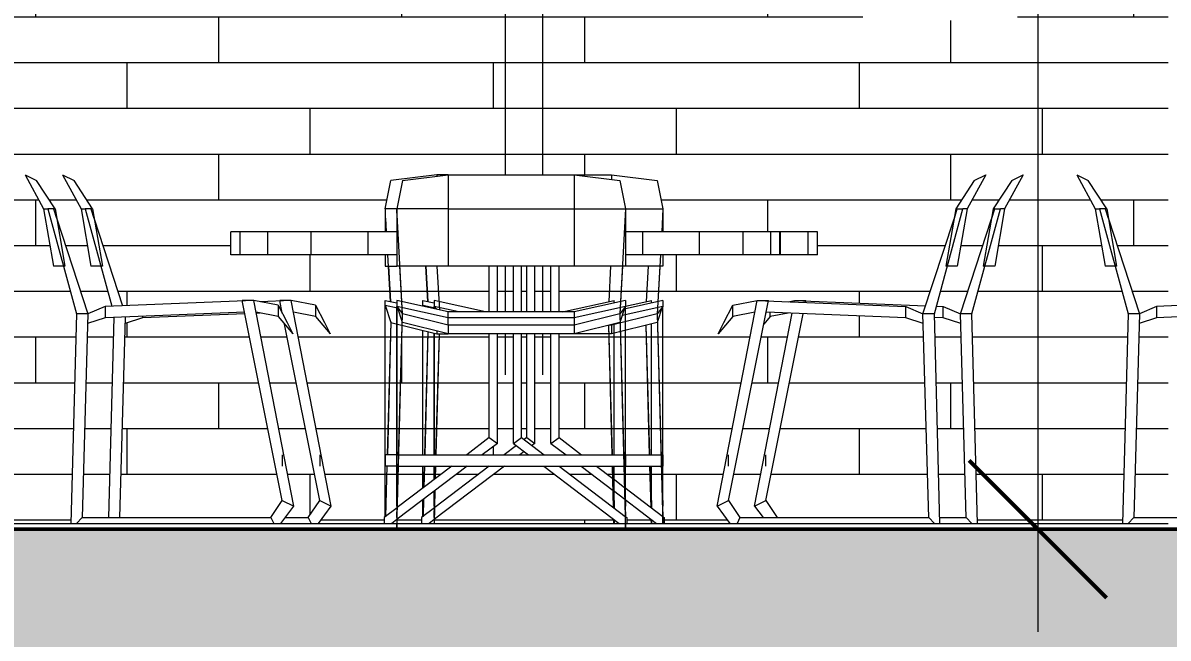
# Model space of a CAD drawing. Header units: inches. Extents: x 9584 to 15274, y -226 to 527.
# Drawn here: x 11064.5 to 11164.6, y -9.5 to 44.3 of the extents above; entities that cross this region are included whole.
import ezdxf

# ---------------------------------------------------------------- set-up
doc = ezdxf.new("R2010")
doc.units = ezdxf.units.IN
doc.header["$MEASUREMENT"] = 0
doc.linetypes.add('Aligning Line 1_8_', pattern=[0.25, 0.125, -0.125])
doc.linetypes.add('Grid Line 1_2_', pattern=[0.875, 0.5, -0.125, 0.125, -0.125])
for name, color, linetype, lineweight in [('0-1', 7, 'Continuous', 5), ('A-ANNO-DIMS', 211, 'Continuous', 9), ('A-ANNO-DIMS-96', 211, 'Continuous', 9), ('A-FLOR', 192, 'Continuous', 13), ('A-FLOR-1', 192, 'Continuous', 50), ('A-FLOR-LEVL-1', 51, 'Grid Line 1_2_', 9), ('A-FLOR-PATT-1', 8, 'Continuous', 9), ('A-WALL-PATT-5', 111, 'Continuous', 9), ('G-ANNO-SYMB', 111, 'Aligning Line 1_8_', 9), ('G-ANNO-SYMB-1', 147, 'Aligning Line 1_8_', 9), ('G-IMPT', 8, 'Continuous', 9), ('L-SITE', 91, 'Continuous', 9)]:
    doc.layers.add(name, color=color, linetype=linetype, lineweight=lineweight)
doc.styles.add('Century Gothic', font='ufonts.com_century-gothic.ttf', dxfattribs={"height": 9})
doc.dimstyles.new('OD__1_8__Tol__', dxfattribs={"dimscale": 12, "dimtxt": 9.397514, "dimasz": 1, "dimexe": 0.75, "dimexo": 0.5, "dimgap": 0.125, "dimtad": 1, "dimdec": 3, "dimrnd": 0.125, "dimzin": 3, "dimdsep": 46, "dimlunit": 4, "dimtxsty": 'Century Gothic', "dimblk1": 'OBLIQUE', "dimblk2": 'OBLIQUE', "dimsah": 1, "dimcen": 0.09, "dimdle": 0.75, "dimazin": 0, "dimtfac": 1, "dimtdec": 4, "dimtix": 1, "dimtmove": 0, "dimatfit": 3, "dimfxl": 1, "dimtvp": 1, "dimtfill": 1, "dimfrac": 2, "dimtolj": 1, "dimtzin": 0, "dimarcsym": 2})

# ---------------------------------------------------------------- blocks, each defined once
blk = doc.blocks.new('CTR - 2nd Phase_rvt-1-BUILDING SECTION - EAST_WEST - LOOKING NORTH')
at = {"layer": 'A-FLOR-LEVL-1'}
blk.add_line((9583.58, 0), (12532.58, 0), dxfattribs=at)
blk = doc.blocks.new('CTR  - Topography_rvt-1-BUILDING SECTION - EAST_WEST - LOOKING NORTH')
at = {"layer": 'A-FLOR-LEVL-1'}
blk.add_line((9583.58, 0), (12532.58, 0), dxfattribs=at)
at = {"layer": 'G-ANNO-SYMB-1'}
blk.add_line((9742.88, 0), (12435.88, 0), dxfattribs=at)
blk = doc.blocks.new('CTR - 1st Phase - Common Walls_rvt-1-BUILDING SECTION - EAST_WEST - LOOKING NORTH')
at = {"layer": 'A-FLOR-LEVL-1'}
blk.add_line((9583.58, 0), (12532.58, 0), dxfattribs=at)
at = {"layer": 'G-ANNO-SYMB-1'}
blk.add_line((9680.25, 0), (12435.88, 0), dxfattribs=at)
blk = doc.blocks.new('Outdoor Table01 - 02ZUTB01_dwg-V39-BUILDING SECTION - EAST_WEST - LOOKING NORTH')
at = {"layer": 'G-IMPT'}
for p, q in [((11106.66, 31), (11106.66, 49.5)), ((11106.66, 31), (11106.66, 49.5)), ((11064.68, 31), (11065.68, 30.5)), ((11064.68, 31), (11066.29, 28)), ((11067.29, 28), (11065.68, 30.5)), ((11096.16, 28), (11096.66, 30.5)), ((11100.66, 31), (11096.66, 30.5)), ((11097.66, 30.5), (11097.16, 28)), ((11097.66, 30.5), (11101.66, 31)), ((11101.66, 31), (11100.66, 31)), ((11100.66, 31), (11100.66, 30.87)), ((11101.66, 31), (11112.66, 31)), ((11101.66, 31), (11101.66, 28)), ((11112.66, 31), (11116.66, 30.5)), ((11112.66, 31), (11112.66, 28)), ((11116.66, 30.5), (11117.16, 28)), ((11147.65, 30.5), (11146.03, 28)), ((11148.65, 31), (11147.03, 28)), ((11147.65, 30.5), (11148.65, 31)), ((11066.29, 28), (11067.16, 23)), ((11066.29, 28), (11066.66, 28)), ((11067.16, 28), (11066.66, 28)), ((11066.66, 28), (11069.16, 18.83)), ((11067.16, 28), (11067.42, 27.21)), ((11067.16, 28), (11067.29, 28)), ((11067.29, 28), (11068.16, 23)), ((11067.44, 27.15), (11070.16, 18.83)), ((11096.16, 28), (11096.16, 26)), ((11097.16, 28), (11096.16, 28)), ((11096.27, 26), (11096.21, 27.21)), ((11097.66, 18.83), (11097.16, 28)), ((11097.21, 27.21), (11097.16, 28)), ((11097.16, 28), (11097.16, 23)), ((11101.66, 28), (11097.16, 28)), ((11101.66, 28), (11112.66, 28)), ((11101.66, 28), (11101.66, 23)), ((11112.66, 28), (11117.16, 28)), ((11112.66, 28), (11112.66, 23)), ((11117.16, 28), (11116.66, 18.83)), ((11117.16, 28), (11117.12, 27.21)), ((11117.16, 28), (11117.16, 23)), ((11143.16, 18.83), (11145.89, 27.15)), ((11144.16, 18.83), (11146.66, 28)), ((11146.03, 28), (11145.16, 23)), ((11145.91, 27.21), (11146.16, 28)), ((11146.16, 28), (11146.03, 28)), ((11146.16, 28), (11146.66, 28)), ((11147.03, 28), (11146.16, 23)), ((11147.03, 28), (11146.66, 28)), ((11083.48, 26), (11082.66, 26)), ((11082.66, 24), (11082.66, 26)), ((11085.88, 26), (11083.48, 26)), ((11083.48, 24), (11083.48, 26)), ((11089.69, 26), (11085.88, 26)), ((11085.88, 24), (11085.88, 26)), ((11094.66, 26), (11089.69, 26)), ((11089.69, 24), (11089.69, 26)), ((11097.16, 26), (11094.66, 26)), ((11094.66, 24), (11094.66, 26)), ((11118.66, 26), (11117.16, 26)), ((11123.64, 26), (11118.66, 26)), ((11118.66, 24), (11118.66, 26)), ((11127.45, 26), (11123.64, 26)), ((11123.64, 24), (11123.64, 26)), ((11129.85, 26), (11127.45, 26)), ((11127.45, 24), (11127.45, 26)), ((11130.66, 26), (11129.85, 26)), ((11129.85, 24), (11129.85, 26)), ((11130.66, 24), (11130.66, 26)), ((11083.48, 24), (11082.66, 24)), ((11085.88, 24), (11083.48, 24)), ((11089.69, 24), (11085.88, 24)), ((11094.66, 24), (11089.69, 24)), ((11097.16, 24), (11094.66, 24)), ((11096.16, 24), (11096.16, 23)), ((11096.61, 19.9), (11096.38, 24)), ((11118.66, 24), (11117.16, 24)), ((11123.64, 24), (11118.66, 24)), ((11127.45, 24), (11123.64, 24)), ((11129.85, 24), (11127.45, 24)), ((11130.66, 24), (11129.85, 24)), ((11068.03, 23), (11067.16, 23)), ((11068.16, 23), (11068.1, 23)), ((11096.16, 23), (11097.16, 23)), ((11096.44, 23), (11096.61, 19.9)), ((11101.66, 23), (11097.16, 23)), ((11097.66, 18.83), (11097.44, 23)), ((11112.66, 23), (11101.66, 23)), ((11105.25, 19), (11105.25, 23)), ((11105.96, 19), (11105.96, 23)), ((11106.66, 19), (11106.66, 23)), ((11106.66, 19), (11106.66, 23)), ((11107.37, 19), (11107.37, 23)), ((11108.08, 19), (11108.08, 23)), ((11117.16, 23), (11112.66, 23)), ((11115.72, 19.9), (11115.89, 23)), ((11115.72, 19.9), (11115.89, 23)), ((11116.89, 23), (11116.66, 18.83)), ((11145.23, 23), (11145.16, 23)), ((11146.16, 23), (11145.3, 23)), ((11071.66, 19.48), (11070.16, 18.83)), ((11084.66, 20), (11071.66, 19.48)), ((11071.66, 19.48), (11071.66, 18.48)), ((11087.16, 2.5), (11083.66, 20)), ((11084.66, 20), (11083.66, 20)), ((11088.16, 2), (11084.66, 20)), ((11086.79, 19.59), (11084.66, 20)), ((11086.79, 19.59), (11087.58, 18.07)), ((11086.79, 19.59), (11086.79, 18.59)), ((11096.16, 19.59), (11096.16, 20)), ((11096.16, 20), (11097.16, 19.78)), ((11096.16, 6.5), (11096.16, 19.59)), ((11096.16, 2), (11096.16, 19.59)), ((11096.16, 19.59), (11096.66, 18.07)), ((11096.16, 19.59), (11096.16, 19.48)), ((11096.16, 19.59), (11097.24, 19.35)), ((11096.16, 19.48), (11096.23, 19.4)), ((11097.16, 20), (11097.16, 19.48)), ((11101.66, 19), (11097.16, 20)), ((11097.16, 19.48), (11097.16, 6.5)), ((11097.16, 2.5), (11097.16, 19.48)), ((11097.16, 19.48), (11097.66, 18.83)), ((11101.66, 18.48), (11097.16, 19.48)), ((11097.66, 18.07), (11097.23, 19.4)), ((11111.66, 19), (11116.16, 20)), ((11117.16, 20), (11112.66, 19)), ((11117.16, 19.48), (11112.66, 18.48)), ((11116.16, 19.78), (11116.16, 20)), ((11117.16, 19.48), (11116.66, 18.83)), ((11117.1, 19.4), (11116.66, 18.07)), ((11117.16, 20), (11117.16, 19.48)), ((11117.16, 2.5), (11117.16, 19.48)), ((11117.16, 6.5), (11117.16, 19.48)), ((11125.16, 2), (11128.66, 20)), ((11125.75, 18.07), (11126.53, 19.59)), ((11126.16, 2.5), (11129.66, 20)), ((11126.53, 19.59), (11128.66, 20)), ((11126.53, 18.59), (11126.53, 19.59)), ((11128.66, 20), (11129.66, 20)), ((11128.66, 20), (11141.66, 19.48)), ((11141.66, 19.48), (11143.16, 18.83)), ((11141.66, 18.48), (11141.66, 19.48)), ((11069.16, 18.83), (11068.68, 0.5)), ((11070.16, 18.83), (11069.16, 18.83)), ((11070.16, 18.83), (11069.66, 1)), ((11071.66, 18.48), (11070.14, 17.98)), ((11083.87, 18.97), (11071.66, 18.48)), ((11086.79, 18.59), (11084.87, 18.96)), ((11086.79, 18.59), (11088.08, 17.07)), ((11087.58, 18.07), (11088.08, 17.07)), ((11096.65, 18.13), (11096.32, 6.49)), ((11096.65, 18.13), (11096.32, 6.49)), ((11096.65, 18.12), (11096.34, 6.49)), ((11096.66, 18.07), (11100.66, 17.07)), ((11097.16, 0), (11097.66, 18.83)), ((11097.16, 1), (11097.66, 18.83)), ((11101.66, 17.83), (11097.66, 18.83)), ((11101.66, 17.07), (11097.66, 18.07)), ((11112.66, 19), (11101.66, 19)), ((11101.66, 18.48), (11101.66, 19)), ((11112.66, 18.48), (11101.66, 18.48)), ((11101.66, 17.83), (11101.66, 18.48)), ((11112.66, 19), (11112.66, 18.48)), ((11116.66, 18.83), (11112.66, 17.83)), ((11112.66, 18.48), (11112.66, 17.83)), ((11116.66, 18.07), (11112.66, 17.07)), ((11116.66, 18.83), (11117.16, 0)), ((11116.66, 18.83), (11117.16, 1)), ((11126.53, 18.59), (11125.25, 17.07)), ((11125.25, 17.07), (11125.75, 18.07)), ((11128.46, 18.96), (11126.53, 18.59)), ((11141.66, 18.48), (11129.46, 18.97)), ((11143.19, 17.98), (11141.66, 18.48)), ((11143.66, 1), (11143.16, 18.83)), ((11144.16, 18.83), (11143.16, 18.83)), ((11144.65, 0.5), (11144.16, 18.83)), ((11100.66, 17.32), (11100.66, 17.07)), ((11100.66, 17.07), (11101.66, 17.07)), ((11112.66, 17.83), (11101.66, 17.83)), ((11101.66, 17.83), (11101.66, 17.07)), ((11112.66, 17.07), (11101.66, 17.07)), ((11105.25, 8), (11105.25, 17.07)), ((11105.96, 7.5), (11105.96, 17.07)), ((11106.66, 13.5), (11106.66, 17.07)), ((11106.66, 13.5), (11106.66, 17.07)), ((11107.37, 7.5), (11107.37, 17.07)), ((11108.08, 8), (11108.08, 17.07)), ((11112.66, 17.83), (11112.66, 17.07)), ((11116.01, 6.5), (11115.69, 17.82)), ((11115.99, 6.5), (11115.69, 17.82)), ((11116.01, 6.5), (11115.69, 17.82)), ((11116.16, 6.5), (11116.16, 17.94)), ((11116.16, 6.5), (11116.16, 17.94)), ((11105.25, 8), (11103.28, 6.5)), ((11105.96, 7.5), (11104.64, 6.5)), ((11105.25, 8), (11105.96, 7.5)), ((11107.37, 7.5), (11108.08, 8)), ((11107.37, 7.5), (11108.69, 6.5)), ((11108.08, 8), (11110.05, 6.5)), ((11087.16, 6.5), (11087.16, 5.5)), ((11097.16, 6.5), (11096.16, 6.5)), ((11096.16, 6.5), (11096.16, 5.5)), ((11097.16, 5.5), (11097.16, 6.5)), ((11097.16, 6.5), (11097.32, 6.5)), ((11097.34, 6.5), (11116.99, 6.5)), ((11117.01, 6.5), (11117.16, 6.5)), ((11117.16, 6.5), (11117.16, 5.5)), ((11126.16, 5.5), (11126.16, 6.5)), ((11097.16, 5.5), (11096.16, 5.5)), ((11096.16, 2.5), (11096.16, 5.5)), ((11096.29, 5.5), (11096.17, 1.08)), ((11096.29, 5.5), (11096.17, 1.08)), ((11096.31, 5.5), (11096.19, 1.1)), ((11097.16, 5.5), (11097.29, 5.5)), ((11097.16, 5.5), (11097.16, 2)), ((11103.32, 5.5), (11097.19, 0.86)), ((11101.97, 5.5), (11097.21, 1.88)), ((11097.31, 5.5), (11117.02, 5.5)), ((11110.01, 5.5), (11116.61, 0.5)), ((11111.36, 5.5), (11117.14, 1.1)), ((11116.11, 1.88), (11116.02, 5.5)), ((11116.14, 1.86), (11116.04, 5.5)), ((11116.14, 1.86), (11116.04, 5.5)), ((11116.16, 2), (11116.16, 5.5)), ((11116.16, 2.5), (11116.16, 5.5)), ((11117.04, 5.5), (11117.16, 5.5)), ((11117.16, 2), (11117.16, 5.5)), ((11086.16, 1), (11087.16, 2.5)), ((11087.16, 2.5), (11088.16, 2)), ((11096.16, 1.08), (11096.16, 2.5)), ((11096.16, 2.5), (11096.16, 2)), ((11097.16, 2.5), (11097.16, 1)), ((11097.16, 2), (11097.16, 2.5)), ((11116.16, 2.5), (11116.16, 1.84)), ((11116.16, 2), (11116.16, 2.5)), ((11117.16, 1), (11117.16, 2.5)), ((11117.16, 2.5), (11117.16, 2)), ((11125.16, 2), (11126.16, 2.5)), ((11126.16, 2.5), (11127.16, 1)), ((11087.04, 0.5), (11088.16, 2)), ((11097.19, 1.86), (11096.06, 1)), ((11096.16, 1.08), (11096.16, 2)), ((11097.16, 2), (11097.16, 1)), ((11116.16, 2), (11116.16, 1.84)), ((11117.16, 1), (11117.16, 2)), ((11117.16, 1.08), (11117.27, 1)), ((11125.16, 2), (11126.29, 0.5)), ((11069.16, 0.5), (11069.66, 1)), ((11069.66, 1), (11086.16, 1)), ((11086.16, 1), (11086.41, 0.5)), ((11096.06, 1), (11096.06, 0.5)), ((11097.16, 0.84), (11096.72, 0.5)), ((11097.16, 1), (11097.16, 0)), ((11116.15, 0.5), (11116.14, 0.86)), ((11116.16, 0.84), (11116.16, 0.5)), ((11116.16, 0.84), (11116.16, 0.5)), ((11116.16, 0.84), (11116.16, 0.5)), ((11117.16, 0), (11117.16, 1)), ((11117.27, 1), (11117.27, 0.5)), ((11127.16, 1), (11126.91, 0.5)), ((11127.16, 1), (11143.66, 1)), ((11143.66, 1), (11144.16, 0.5))]:
    blk.add_line(p, q, dxfattribs=at)
blk = doc.blocks.new('Outdoor Table01 - Outdoor Table01-1899970-BUILDING SECTION - EAST_WEST - LOOKING NORTH')
blk.add_blockref('Outdoor Table01 - 02ZUTB01_dwg-V39-BUILDING SECTION - EAST_WEST - LOOKING NORTH', (0, 0))
blk = doc.blocks.new('Outdoor Table01 - 02ZUTB01_dwg-V40-BUILDING SECTION - EAST_WEST - LOOKING NORTH')
at = {"layer": 'G-IMPT'}
for p, q in [((11156.6, 31), (11157.6, 30.5)), ((11156.6, 31), (11158.22, 28)), ((11159.22, 28), (11157.6, 30.5)), ((11158.22, 28), (11159.09, 23)), ((11158.22, 28), (11158.59, 28)), ((11159.09, 28), (11158.59, 28)), ((11158.59, 28), (11161.09, 18.83)), ((11159.09, 28), (11159.35, 27.21)), ((11159.09, 28), (11159.22, 28)), ((11159.22, 28), (11160.09, 23)), ((11159.37, 27.15), (11162.09, 18.83)), ((11159.95, 23), (11159.09, 23)), ((11160.09, 23), (11160.03, 23)), ((11163.59, 19.48), (11162.09, 18.83)), ((11176.59, 20), (11163.59, 19.48)), ((11163.59, 19.48), (11163.59, 18.48)), ((11161.09, 18.83), (11160.6, 0.5)), ((11162.09, 18.83), (11161.09, 18.83)), ((11162.09, 18.83), (11161.59, 1)), ((11163.59, 18.48), (11162.07, 17.98)), ((11175.8, 18.97), (11163.59, 18.48)), ((11161.09, 0.5), (11161.59, 1)), ((11161.59, 1), (11178.09, 1))]:
    blk.add_line(p, q, dxfattribs=at)
blk = doc.blocks.new('Outdoor Table01 - Outdoor Table01-V41-BUILDING SECTION - EAST_WEST - LOOKING NORTH')
blk.add_blockref('Outdoor Table01 - 02ZUTB01_dwg-V40-BUILDING SECTION - EAST_WEST - LOOKING NORTH', (0, 0))
blk = doc.blocks.new('Outdoor Table01 - 02ZUTB01_dwg-V42-BUILDING SECTION - EAST_WEST - LOOKING NORTH')
at = {"layer": 'G-IMPT'}
for p, q in [((11109.93, 31), (11109.93, 49.5)), ((11109.93, 31), (11109.93, 49.5)), ((11067.95, 31), (11068.95, 30.5)), ((11067.95, 31), (11069.57, 28)), ((11070.57, 28), (11068.95, 30.5)), ((11112.66, 31), (11115.93, 31)), ((11115.93, 31), (11119.93, 30.5)), ((11115.93, 31), (11115.93, 30.59)), ((11119.93, 30.5), (11120.43, 28)), ((11150.92, 30.5), (11149.3, 28)), ((11151.92, 31), (11150.3, 28)), ((11150.92, 30.5), (11151.92, 31)), ((11069.57, 28), (11070.43, 23)), ((11069.57, 28), (11069.93, 28)), ((11070.43, 28), (11069.93, 28)), ((11069.93, 28), (11072.25, 19.5)), ((11070.43, 28), (11070.69, 27.21)), ((11070.43, 28), (11070.57, 28)), ((11070.57, 28), (11071.43, 23)), ((11070.71, 27.15), (11073.2, 19.54)), ((11117.16, 28), (11120.43, 28)), ((11120.43, 28), (11120.33, 26)), ((11120.43, 28), (11120.39, 27.21)), ((11120.43, 28), (11120.43, 26)), ((11146.43, 18.83), (11149.16, 27.15)), ((11147.43, 18.83), (11149.93, 28)), ((11149.3, 28), (11148.43, 23)), ((11149.18, 27.21), (11149.43, 28)), ((11149.43, 28), (11149.3, 28)), ((11149.43, 28), (11149.93, 28)), ((11150.3, 28), (11149.43, 23)), ((11150.3, 28), (11149.93, 28)), ((11130.72, 26), (11130.66, 26)), ((11133.12, 26), (11130.72, 26)), ((11130.72, 24), (11130.72, 26)), ((11133.93, 26), (11133.12, 26)), ((11133.12, 24), (11133.12, 26)), ((11133.93, 24), (11133.93, 26)), ((11120.22, 24), (11119.93, 18.83)), ((11120.43, 24), (11120.43, 23)), ((11130.72, 24), (11130.66, 24)), ((11133.12, 24), (11130.72, 24)), ((11133.93, 24), (11133.12, 24)), ((11071.3, 23), (11070.43, 23)), ((11071.43, 23), (11071.37, 23)), ((11099.88, 19.9), (11099.71, 23)), ((11099.71, 23), (11099.88, 19.9)), ((11100.92, 19.17), (11100.71, 23)), ((11100.92, 19.17), (11100.71, 23)), ((11108.52, 19), (11108.52, 23)), ((11109.23, 19), (11109.23, 23)), ((11109.93, 19), (11109.93, 23)), ((11109.93, 19), (11109.93, 23)), ((11110.64, 19), (11110.64, 23)), ((11111.35, 19), (11111.35, 23)), ((11120.43, 23), (11117.16, 23)), ((11118.99, 19.9), (11119.16, 23)), ((11118.99, 19.9), (11119.16, 23)), ((11120.16, 23), (11119.93, 18.83)), ((11148.5, 23), (11148.43, 23)), ((11149.43, 23), (11148.57, 23)), ((11087.93, 20), (11085.22, 19.89)), ((11087.16, 18.88), (11086.93, 20)), ((11087.93, 20), (11086.93, 20)), ((11091.43, 2), (11087.93, 20)), ((11090.07, 19.59), (11087.93, 20)), ((11090.07, 19.59), (11090.85, 18.07)), ((11090.07, 19.59), (11090.07, 18.59)), ((11099.43, 19.59), (11099.43, 20)), ((11099.43, 20), (11100.43, 19.78)), ((11099.43, 19.5), (11099.43, 19.59)), ((11099.43, 19.5), (11099.43, 19.59)), ((11099.43, 19.59), (11099.47, 19.49)), ((11099.43, 19.59), (11099.43, 19.5)), ((11099.43, 19.59), (11100.51, 19.35)), ((11100.43, 20), (11100.43, 19.48)), ((11104.93, 19), (11100.43, 20)), ((11100.43, 19.48), (11100.43, 19.27)), ((11100.43, 19.27), (11100.43, 19.48)), ((11100.43, 19.48), (11100.63, 19.23)), ((11102.59, 19), (11100.43, 19.48)), ((11100.55, 19.25), (11100.5, 19.4)), ((11120.43, 19.48), (11116.87, 18.69)), ((11120.43, 20), (11117.05, 19.25)), ((11117.16, 19.5), (11119.43, 20)), ((11119.43, 19.78), (11119.43, 20)), ((11120.43, 19.48), (11119.93, 18.83)), ((11120.37, 19.4), (11119.93, 18.07)), ((11120.43, 20), (11120.43, 19.48)), ((11120.43, 2.5), (11120.43, 19.48)), ((11120.43, 6.5), (11120.43, 19.48)), ((11131.38, 19.89), (11131.93, 20)), ((11131.91, 19.87), (11131.93, 20)), ((11131.93, 20), (11132.93, 20)), ((11131.93, 20), (11143.4, 19.54)), ((11132.9, 19.83), (11132.93, 20)), ((11144.35, 19.5), (11144.93, 19.48)), ((11144.93, 19.48), (11146.43, 18.83)), ((11144.93, 18.48), (11144.93, 19.48)), ((11072.43, 18.51), (11071.96, 1)), ((11073.43, 18.55), (11072.93, 1)), ((11074.93, 18.48), (11073.41, 17.98)), ((11083.9, 18.84), (11074.93, 18.48)), ((11074.93, 18.61), (11074.93, 18.48)), ((11085.22, 18.89), (11084.88, 18.88)), ((11090.07, 18.59), (11088.14, 18.96)), ((11090.07, 18.59), (11091.35, 17.07)), ((11090.85, 18.07), (11091.35, 17.07)), ((11119.93, 18.83), (11115.93, 17.83)), ((11119.93, 18.07), (11115.93, 17.07)), ((11119.93, 18.83), (11120.42, 0.5)), ((11119.93, 18.83), (11120.43, 1)), ((11128.43, 2), (11131.72, 18.88)), ((11129.8, 18.59), (11129.25, 17.93)), ((11129.43, 2.5), (11132.7, 18.84)), ((11129.44, 18.88), (11129.49, 18.97)), ((11129.8, 18.59), (11129.8, 18.95)), ((11131.38, 18.89), (11129.8, 18.59)), ((11144.93, 18.48), (11144.18, 18.51)), ((11146.46, 17.98), (11144.93, 18.48)), ((11146.93, 1), (11146.43, 18.83)), ((11147.43, 18.83), (11146.43, 18.83)), ((11147.92, 0.5), (11147.43, 18.83)), ((11090.43, 2.5), (11087.35, 17.93)), ((11099.43, 6.5), (11099.43, 17.37)), ((11099.43, 6.5), (11099.43, 17.37)), ((11099.89, 17.26), (11099.59, 6.5)), ((11099.89, 17.26), (11099.59, 6.5)), ((11099.89, 17.26), (11099.61, 6.5)), ((11100.43, 17.12), (11100.43, 6.5)), ((11100.43, 6.5), (11100.43, 17.12)), ((11100.59, 6.5), (11100.89, 17.07)), ((11100.61, 6.5), (11100.89, 17.07)), ((11108.52, 8), (11108.52, 17.07)), ((11109.23, 7.5), (11109.23, 17.07)), ((11109.93, 13.5), (11109.93, 17.07)), ((11109.93, 13.5), (11109.93, 17.07)), ((11110.64, 7.5), (11110.64, 17.07)), ((11111.35, 8), (11111.35, 17.07)), ((11115.93, 17.07), (11112.66, 17.07)), ((11115.93, 17.83), (11115.72, 17.83)), ((11115.93, 17.88), (11115.93, 17.83)), ((11115.93, 17.83), (11115.93, 17.07)), ((11119.28, 6.5), (11118.96, 17.82)), ((11119.26, 6.5), (11118.96, 17.82)), ((11119.28, 6.5), (11118.96, 17.82)), ((11119.43, 6.5), (11119.43, 17.94)), ((11119.43, 6.5), (11119.43, 17.94)), ((11107.62, 7.31), (11106.55, 6.5)), ((11108.52, 8), (11108.3, 7.83)), ((11108.52, 8), (11109.23, 7.5)), ((11109.23, 7.5), (11108.98, 7.31)), ((11110.64, 7.5), (11111.35, 8)), ((11110.64, 7.5), (11111.96, 6.5)), ((11111.35, 8), (11113.32, 6.5)), ((11090.43, 6.5), (11090.43, 5.5)), ((11108.3, 6.8), (11107.91, 6.5)), ((11117.16, 6.5), (11120.26, 6.5)), ((11120.28, 6.5), (11120.43, 6.5)), ((11120.43, 6.5), (11120.43, 5.5)), ((11129.43, 5.5), (11129.43, 6.5)), ((11099.43, 3.57), (11099.43, 5.5)), ((11099.43, 3.57), (11099.43, 5.5)), ((11099.56, 5.5), (11099.51, 3.63)), ((11099.56, 5.5), (11099.51, 3.63)), ((11099.58, 5.5), (11099.53, 3.65)), ((11100.43, 5.5), (11100.43, 4.33)), ((11100.43, 4.33), (11100.43, 5.5)), ((11106.59, 5.5), (11100.46, 0.86)), ((11105.24, 5.5), (11100.48, 1.88)), ((11100.53, 4.41), (11100.56, 5.5)), ((11100.55, 4.42), (11100.58, 5.5)), ((11113.28, 5.5), (11116.08, 3.38)), ((11114.63, 5.5), (11116.05, 4.42)), ((11117.16, 5.5), (11120.29, 5.5)), ((11119.39, 1.88), (11119.29, 5.5)), ((11119.41, 1.86), (11119.31, 5.5)), ((11119.41, 1.86), (11119.31, 5.5)), ((11119.43, 2), (11119.43, 5.5)), ((11119.43, 2.5), (11119.43, 5.5)), ((11120.31, 5.5), (11120.43, 5.5)), ((11120.43, 2), (11120.43, 5.5)), ((11116.07, 4.41), (11117.07, 3.65)), ((11100.43, 1), (11100.5, 3.37)), ((11100.43, 3.32), (11100.43, 2)), ((11100.43, 2.5), (11100.43, 3.32)), ((11100.45, 0.5), (11100.52, 3.38)), ((11116.1, 3.37), (11117.1, 2.61)), ((11117.09, 3.63), (11120.41, 1.1)), ((11089.43, 1), (11090.43, 2.5)), ((11090.43, 2.5), (11091.43, 2)), ((11099.43, 2.5), (11099.43, 2.56)), ((11099.43, 2), (11099.43, 2.56)), ((11099.43, 1.08), (11099.43, 2.5)), ((11099.43, 2.5), (11099.43, 2)), ((11099.48, 2.59), (11099.44, 1.08)), ((11099.48, 2.59), (11099.44, 1.08)), ((11099.5, 2.61), (11099.46, 1.1)), ((11100.43, 2.5), (11100.43, 1)), ((11100.43, 2), (11100.43, 2.5)), ((11117.12, 2.59), (11119.88, 0.5)), ((11119.43, 2.5), (11119.43, 1.84)), ((11119.43, 2), (11119.43, 2.5)), ((11120.43, 1), (11120.43, 2.5)), ((11120.43, 2.5), (11120.43, 2)), ((11128.43, 2), (11129.43, 2.5)), ((11129.43, 2.5), (11130.43, 1)), ((11090.31, 0.5), (11091.43, 2)), ((11100.46, 1.86), (11099.33, 1)), ((11099.43, 1.08), (11099.43, 2)), ((11100.43, 2), (11100.43, 1)), ((11119.43, 2), (11119.43, 1.84)), ((11120.43, 1), (11120.43, 2)), ((11120.43, 1.08), (11120.54, 1)), ((11128.43, 2), (11129.18, 1)), ((11087.41, 1), (11089.43, 1)), ((11089.43, 1), (11089.68, 0.5)), ((11099.33, 1), (11099.33, 0.5)), ((11100.43, 0.84), (11099.99, 0.5)), ((11100.43, 1), (11100.43, 0.5)), ((11119.42, 0.5), (11119.41, 0.86)), ((11119.43, 0.84), (11119.43, 0.5)), ((11119.43, 0.84), (11119.43, 0.5)), ((11119.43, 0.84), (11119.43, 0.5)), ((11120.43, 0.5), (11120.43, 1)), ((11120.54, 1), (11120.54, 0.5)), ((11144.64, 1), (11146.93, 1)), ((11146.93, 1), (11147.43, 0.5))]:
    blk.add_line(p, q, dxfattribs=at)
blk = doc.blocks.new('Outdoor Table01 - Outdoor Table01-V43-BUILDING SECTION - EAST_WEST - LOOKING NORTH')
blk.add_blockref('Outdoor Table01 - 02ZUTB01_dwg-V42-BUILDING SECTION - EAST_WEST - LOOKING NORTH', (0, 0))
blk = doc.blocks.new('DIMBLOCK5-BUILDING SECTION - EAST_WEST - LOOKING NORTH')
at = {"layer": 'A-ANNO-DIMS-96', "lineweight": 50}
for p, q in [((11153.2, 132), (11147.2, 138)), ((11153.2, 132), (11159.2, 126)), ((11153.2, 0), (11147.2, 6)), ((11153.2, 0), (11159.2, -6))]:
    blk.add_line(p, q, dxfattribs=at)
at = {"layer": 'A-ANNO-DIMS-96'}
for p, q in [((11155.69, 132), (11144.2, 132)), ((11153.2, 132), (11153.2, -9)), ((11153.2, 132), (11155.69, 132)), ((11155.69, 0), (11144.2, 0)), ((11153.2, 0), (11155.69, 0))]:
    blk.add_line(p, q, dxfattribs=at)
at = {"layer": 'A-ANNO-DIMS-96', "color": 0, "insert": (11140.17, 46.76), "char_height": 9, "width": 46.1821, "attachment_point": 1, "rotation": 90, "line_spacing_factor": 0.984502, "style": 'Century Gothic', "bg_fill": 3, "box_fill_scale": 1.25, "bg_fill_color": 256, "bg_fill_true_color": 13158600, "bg_fill_transparency": 0}
blk.add_mtext('11\' - 0"', dxfattribs=at)
blk = doc.blocks.new('_Oblique')
at = {"color": 0, "linetype": 'ByBlock', "lineweight": -2}
blk.add_line((-0.5, -0.5), (0.5, 0.5), dxfattribs=at)

msp = doc.modelspace()

# ---------------------------------------------------------------- hatches: boundary and pattern name
at = {"layer": 'A-FLOR-PATT-1'}
h = msp.add_hatch(dxfattribs=at)
h.set_pattern_fill('FP_2', color=256, style=0, pattern_type=2)
h.set_pattern_definition([(50, (10995.947, 72), (27.5427, -2.4099), [2.88, -31.68]), (355, (10995.947, 72), (-5.32784, 28.8843), [2.304, -25.344]), (100.451, (10998.243, 71.8), (22.2153, 26.4739), [2.448, -26.924]), (46.184, (10995.947, 79.68), (40.9819, -6.3564), [4.32, -47.52]), (96.636, (10999.363, 79.15), (35.8907, 37.4062), [3.671, -40.386]), (351.184, (10995.947, 79.68), (35.891, 37.4062), [3.456, -38.016]), (21, (10999.787, 77.76), (22.92104, -15.46073), [2.88, -31.68]), (326, (10999.787, 77.76), (9.3435, 27.84574), [2.304, -25.344]), (71.451, (11001.697, 76.472), (32.2648, 12.3844), [2.448, -26.924]), (37.5, (10995.947, 72), (0.466855, 12.78271), [1.267, -23.77, 1.267, -24.461, -25.44]), (37.5, (10995.947, 72), (0.466855, 12.78271), [-50.765, 1.267, -24.173]), (7.5, (10995.947, 72), (10.10159, 15.14509), [1.267, -13.402, 1.267, -23.194, -9.696]), (7.5, (10995.947, 72), (10.10159, 15.14509), [-39.13, 1.267, -8.429]), (327.5, (10987.384, 72), (20.49916, -0.86578), [1.267, -8.333, 1.267, -28.685, -39.744]), (327.5, (10987.384, 72), (20.49916, -0.86578), [-39.552, 1.267, -38.477]), (317.5, (10983.544, 72), (22.39478, 3.8443), [1.267, -11.213, 1.267, -18.624, -28.224]), (317.5, (10983.544, 72), (22.39478, 3.8443), [-32.371, 1.267, -26.957])])
h.paths.add_polyline_path([(11563.9847, -12), (11856.7894, -12), (11856.7894, 0), (10108.5894, 0), (10108.5894, -12), (11553.2205, -12)], flags=0)
h.paths.add_polyline_path([(9907.3894, -12), (10012.5894, -12), (10012.5894, 0), (9891.1894, 0), (9891.1894, -12), (9901.1894, -12)], flags=0)
h.paths.add_polyline_path([(10018.7144, -12), (10018.7144, 0), (10018.0894, 0), (10018.0894, -12)], flags=0)
at = {"layer": 'A-WALL-PATT-5'}
h = msp.add_hatch(dxfattribs=at)
h.set_pattern_fill('FP_34', color=256, style=0, pattern_type=2)
h.set_pattern_definition([(0, (11281.602, 0.8), (0, 4), []), (90, (11281.602, 0.8), (-8, 8), [4, -28]), (90, (11297.602, 4.8), (-8, 8), [4, -28])])
h.paths.add_polyline_path([(11015.0111, 0), (11049.2894, 0), (11049.2894, 0.5), (11068.6782, 0.5), (11069.1649, 18.8295), (11068.028, 23), (11067.1649, 23), (11066.2949, 28), (11064.6793, 31), (11065.6793, 30.5), (11067.2949, 28), (11067.4427, 27.1508), (11070.1649, 18.8295), (11071.6649, 19.4798), (11072.2513, 19.5033), (11071.298, 23), (11070.435, 23), (11069.565, 28), (11067.9494, 31), (11068.9494, 30.5), (11070.565, 28), (11070.7128, 27.1508), (11073.2021, 19.5413), (11084.6649, 20), (11085.2223, 19.8914), (11087.935, 20), (11090.0651, 19.5852), (11091.3495, 17.065), (11090.0651, 18.5852), (11088.1371, 18.9606), (11091.435, 2), (11090.3604, 0.5), (11096.0583, 0.5), (11096.0583, 1), (11096.1672, 1.0829), (11096.2911, 5.5), (11096.1649, 5.5), (11096.1649, 6.5), (11096.3191, 6.5), (11096.6451, 18.1251), (11096.1649, 19.5852), (11096.1649, 20), (11097.1649, 19.7778), (11097.1649, 20), (11099.435, 19.4955), (11099.435, 20), (11100.435, 19.7778), (11100.435, 20), (11104.935, 19), (11105.2507, 19), (11105.2507, 23), (11096.1649, 23), (11096.1649, 24), (11082.6649, 24), (11082.6649, 26), (11096.1649, 26), (11096.1649, 28), (11096.6649, 30.5), (11100.935, 31), (11116.1649, 30.9713), (11119.935, 30.5), (11120.435, 28), (11120.435, 26), (11133.935, 26), (11133.935, 24), (11120.435, 24), (11120.435, 23), (11111.3492, 23), (11111.3492, 19), (11111.6649, 19), (11116.1649, 20), (11116.1649, 19.7778), (11117.1649, 20), (11117.1649, 19.4955), (11119.435, 20), (11119.435, 19.7778), (11120.435, 20), (11120.435, 19.4798), (11120.3744, 19.401), (11119.9564, 18.065), (11120.2807, 6.5), (11120.435, 6.5), (11120.435, 5.5), (11120.31, 5.4562), (11120.435, 1.0812), (11120.5416, 1), (11120.5416, 0.5), (11126.2899, 0.5), (11125.1649, 2), (11128.435, 18.9552), (11126.5348, 18.5852), (11125.2503, 17.065), (11126.5348, 19.5852), (11128.6649, 20), (11129.6649, 19.96), (11131.3775, 19.8915), (11131.935, 20), (11132.935, 19.96), (11143.3977, 19.5413), (11145.8871, 27.1508), (11146.0348, 28), (11147.6505, 30.5), (11148.6505, 31), (11147.0348, 28), (11146.1649, 23), (11145.3018, 23), (11144.3485, 19.5033), (11144.935, 19.4798), (11146.435, 18.8295), (11149.1572, 27.1508), (11149.3049, 28), (11150.9205, 30.5), (11151.9205, 31), (11150.3049, 28), (11149.435, 23), (11148.5719, 23), (11147.435, 18.8295), (11147.935, 0.5), (11160.6035, 0.5), (11161.0902, 18.8295), (11159.9533, 23), (11159.0902, 23), (11158.2203, 28), (11156.6046, 31), (11157.6046, 30.5), (11159.2203, 28), (11159.368, 27.1508), (11162.0902, 18.8295), (11163.5902, 19.4798), (11164.5894, 19.5198), (11164.5894, 55.4627), (11159.6993, 56.7493), (11164.5894, 59.107), (11164.5894, 59.2133), (11159.5902, 56.8187), (11159.5902, 65.2384), (11164.5894, 66.5944), (11164.5894, 97.375), (11277.2894, 97.375), (11277.2894, 105.625), (11247.6394, 105.625), (11247.6394, 105.75), (11247.3894, 105.75), (11247.3894, 108), (11247.2019, 108), (11247.2019, 105.75), (11181.3894, 105.75), (11181.3894, 108), (10917.3894, 108), (10917.3894, 105.75), (10851.5769, 105.7839), (10851.5769, 108), (10851.3894, 108), (10851.3894, 105.75), (10851.1394, 105.75), (10851.1394, 105.625), (10821.4894, 105.625), (10821.4894, 0.5), (10849.8027, 0.5), (10850.2894, 18.8295), (10849.1525, 23), (10848.2894, 23), (10847.4194, 28), (10845.8038, 31), (10846.8038, 30.5), (10848.4194, 28), (10848.5672, 27.1508), (10851.2894, 18.8295), (10852.7894, 19.4798), (10865.7894, 20), (10867.9195, 19.5852), (10869.204, 17.065), (10867.9195, 18.5852), (10865.9915, 18.9606), (10869.2894, 2), (10868.1644, 0.5), (10877.1828, 0.5), (10877.1828, 1), (10877.2917, 1.0829), (10877.4156, 5.5), (10877.2894, 5.5), (10877.2894, 6.5), (10877.4436, 6.5), (10877.7696, 18.1251), (10877.2894, 19.5852), (10877.2894, 20), (10881.7894, 19), (10886.3752, 19), (10886.3752, 23), (10877.2894, 23), (10877.2894, 24), (10863.7894, 24), (10863.7894, 26), (10877.2894, 26), (10877.2894, 28), (10877.7894, 30.5), (10881.7894, 31), (10892.7894, 31), (10896.7894, 30.5), (10897.2894, 28), (10897.2894, 26), (10911.7894, 26), (10911.7894, 24), (10897.2894, 24), (10897.2894, 23), (10889.2036, 23), (10889.2036, 19), (10892.7894, 19), (10897.2894, 20), (10897.2894, 19.4798), (10897.2288, 19.401), (10896.8489, 18.246), (10897.9258, 18.4798), (10897.7894, 18.065), (10896.8176, 17.8221), (10897.1352, 6.5), (10897.2894, 6.5), (10897.2894, 5.5), (10897.1632, 5.5), (10897.2894, 1.8427), (10898.396, 1), (10898.396, 0.5), (10907.4144, 0.5), (10906.2894, 2), (10909.5873, 18.9607), (10907.6593, 18.5852), (10906.3748, 17.065), (10907.6593, 19.5852), (10909.7894, 20), (10910.7894, 19.96), (10922.7894, 19.4798), (10924.2894, 18.8295), (10927.0116, 27.1508), (10927.1593, 28), (10928.775, 30.5), (10929.775, 31), (10928.1593, 28), (10927.2894, 23), (10926.4263, 23), (10925.2894, 18.8295), (10925.7894, 0.5), (10934.1894, 0.4983), (10934.1894, 0), (11010.9894, 0)], flags=0)
h.paths.add_polyline_path([(10897.736, 0.5), (10897.2894, 0.8384), (10897.2894, 0.5)], flags=0)
h.paths.add_polyline_path([(10934.5644, 0.5), (10934.5644, 85.375), (10972.5894, 85.375), (10972.5894, 0.5), (10950.426, 0.5)], flags=0)
h.paths.add_polyline_path([(10887.0823, 0.5), (10897.2761, 0.5), (10897.2667, 0.8556), (10891.1364, 5.5), (10884.4424, 5.5), (10877.8428, 0.5), (10885.8409, 0.5)], flags=0)
h.paths.add_polyline_path([(10972.9644, 0.5), (10972.9644, 85.375), (11010.9894, 85.375), (11010.9894, 0.5), (10982.7185, 0.5)], flags=0)
h.paths.add_polyline_path([(11116.1516, 0.5), (11116.1422, 0.8556), (11110.0119, 5.5), (11106.588, 5.5), (11100.4577, 0.8556), (11100.4482, 0.5), (11115.6649, 0.5)], flags=0)
h.paths.add_polyline_path([(11116.6115, 0.5), (11116.1649, 0.8384), (11116.1649, 0.5)], flags=0)
h.paths.add_polyline_path([(11096.7183, 0.5), (11097.1649, 0.5), (11097.1649, 0.8384)], flags=0)
h.paths.add_polyline_path([(11097.1782, 0.5), (11099.3284, 0.5), (11099.3284, 1), (11099.4373, 1.0829), (11099.435, 2.5582), (11097.1876, 0.8556)], flags=0)
h.paths.add_polyline_path([(11117.9281, 0.5), (11119.4217, 0.5), (11119.4122, 0.8556), (11117.1202, 2.5921), (11117.1649, 1.0812), (11117.2715, 1), (11117.2715, 0.5)], flags=0)
h.paths.add_polyline_path([(11119.8816, 0.5), (11119.435, 0.8384), (11119.435, 0.5)], flags=0)
h.paths.add_polyline_path([(11099.9883, 0.5), (11100.435, 0.5), (11100.435, 0.8384)], flags=0)
h.paths.add_polyline_path([(11162.0902, 1), (11164.5894, 1), (11164.5894, 18.5198), (11163.5902, 18.4798), (11162.0665, 17.9844), (11161.5902, 1)], flags=0)
h.paths.add_polyline_path([(10851.2894, 1), (10867.2894, 1), (10868.2894, 2.5), (10864.9957, 18.9682), (10852.7894, 18.4798), (10851.2657, 17.9844), (10850.7894, 1)], flags=0)
h.paths.add_polyline_path([(11079.5962, 1), (11086.1649, 1), (11087.1649, 2.5), (11083.8972, 18.8384), (11074.935, 18.4798), (11073.4113, 17.9844), (11072.935, 1), (11073.435, 1)], flags=0)
h.paths.add_polyline_path([(11087.935, 1), (11089.435, 1), (11090.435, 2.5), (11087.3491, 17.9294), (11086.795, 18.5852), (11085.2223, 18.8914), (11084.8831, 18.8779), (11088.1649, 2), (11087.4149, 1)], flags=0)
h.paths.add_polyline_path([(11069.6649, 1), (11071.9615, 1), (11072.4265, 18.5103), (11071.6649, 18.4798), (11070.1412, 17.9844), (11069.7454, 3.8724)], flags=0)
h.paths.add_polyline_path([(11143.6649, 1), (11143.1649, 17.9921), (11141.6649, 18.4798), (11132.7026, 18.8384), (11129.435, 2.5), (11130.435, 1), (11143.1649, 1)], flags=0)
h.paths.add_polyline_path([(11144.6383, 1), (11146.935, 1), (11146.435, 17.9921), (11144.935, 18.4798), (11144.1742, 18.4798), (11144.5757, 3.3593)], flags=0)
h.paths.add_polyline_path([(11128.435, 1), (11129.185, 1), (11128.435, 2), (11131.7168, 18.8779), (11131.3775, 18.8915), (11129.8049, 18.5852), (11129.2508, 17.9295), (11126.1649, 2.5), (11127.1649, 1), (11128.2405, 1)], flags=0)
h.paths.add_polyline_path([(10924.7894, 1), (10924.2894, 17.9921), (10922.7894, 18.4798), (10910.583, 18.9682), (10907.2894, 2.5), (10908.2894, 1), (10924.2894, 1)], flags=0)
h.paths.add_polyline_path([(11099.4643, 1.1035), (11100.4591, 1.8611), (11100.5013, 3.3661), (11099.5043, 2.6107)], flags=0)
h.paths.add_polyline_path([(11096.1942, 1.1035), (11097.189, 1.8611), (11097.2911, 5.5), (11096.3109, 5.5), (11096.2677, 3.8724)], flags=0)
h.paths.add_polyline_path([(10877.3187, 1.1035), (10883.0922, 5.5), (10877.4354, 5.5), (10877.3474, 2.185)], flags=0)
h.paths.add_polyline_path([(11117.1356, 1.1035), (11117.0956, 2.6107), (11116.0985, 3.3661), (11116.1649, 1.8427), (11116.6649, 1.4619)], flags=0)
h.paths.add_polyline_path([(11120.4057, 1.1035), (11120.2889, 5.5), (11119.3088, 5.5), (11119.435, 1.8427), (11119.935, 1.4619)], flags=0)
h.paths.add_polyline_path([(11100.4849, 1.8807), (11105.2378, 5.5), (11103.3179, 5.5), (11100.5248, 3.3839)], flags=0)
h.paths.add_polyline_path([(11097.2148, 1.8807), (11099.5086, 3.6274), (11099.5612, 5.5), (11097.3109, 5.5), (11097.2677, 3.8724)], flags=0)
h.paths.add_polyline_path([(11116.1149, 1.8807), (11116.075, 3.3839), (11113.2819, 5.5), (11111.3621, 5.5), (11115.6649, 2.2234)], flags=0)
h.paths.add_polyline_path([(11119.385, 1.8807), (11119.2889, 5.5), (11117.0399, 5.4562), (11117.0912, 3.6275), (11118.935, 2.2234)], flags=0)
h.paths.add_polyline_path([(10897.2395, 1.8807), (10897.1433, 5.5), (10892.4866, 5.5), (10896.8399, 2.185)], flags=0)
h.paths.add_polyline_path([(11099.5318, 3.645), (11100.5305, 4.4056), (11100.5612, 5.5), (11099.581, 5.5), (11099.5378, 3.8724)], flags=0)
h.paths.add_polyline_path([(11117.0681, 3.6451), (11117.0188, 5.5), (11116.0387, 5.5), (11116.0694, 4.4056), (11116.7695, 3.8724)], flags=0)
h.paths.add_polyline_path([(11100.5524, 4.4223), (11101.9677, 5.5), (11100.581, 5.5)], flags=0)
h.paths.add_polyline_path([(11116.0475, 4.4223), (11116.0188, 5.5), (11114.6322, 5.5), (11115.6649, 4.7136)], flags=0)
h.paths.add_polyline_path([(11119.2624, 6.5), (11118.935, 17.815), (11116.7089, 17.2585), (11117.0106, 6.5), (11118.935, 6.5)], flags=0)
h.paths.add_polyline_path([(11120.2624, 6.5), (11119.935, 18.065), (11118.9632, 17.8221), (11119.2807, 6.5), (11119.935, 6.5)], flags=0)
h.paths.add_polyline_path([(11100.935, 6.5), (11103.2809, 6.5), (11105.2507, 8), (11105.2507, 17.065), (11100.8881, 17.065), (11100.6076, 6.5)], flags=0)
h.paths.add_polyline_path([(11100.435, 6.5), (11100.5892, 6.5), (11100.8855, 17.065), (11100.6649, 17.065), (11099.8932, 17.2579), (11099.6076, 6.5), (11099.935, 6.5)], flags=0)
h.paths.add_polyline_path([(11097.1649, 6.5), (11097.3191, 6.5), (11097.6068, 17.8295), (11096.6649, 18.065), (11096.6445, 18.0624), (11096.3375, 6.5), (11096.6649, 6.5)], flags=0)
h.paths.add_polyline_path([(11099.5892, 6.5), (11099.8909, 17.2585), (11097.6381, 17.8217), (11097.3375, 6.5), (11099.435, 6.5)], flags=0)
h.paths.add_polyline_path([(11106.551, 6.5), (11107.6187, 7.3131), (11107.372, 7.5), (11107.372, 17.065), (11105.9578, 17.065), (11105.9578, 7.5), (11104.6378, 6.5), (11105.9578, 6.5)], flags=0)
h.paths.add_polyline_path([(11116.6649, 6.5), (11116.9923, 6.5), (11116.6649, 17.2475), (11115.935, 17.065), (11115.7144, 17.065), (11116.0106, 6.5), (11116.1649, 6.5)], flags=0)
h.paths.add_polyline_path([(11111.8888, 6.5), (11111.962, 6.5), (11110.6421, 7.5), (11110.6421, 17.065), (11109.2279, 17.065), (11109.2279, 7.5), (11108.9811, 7.3131), (11110.0489, 6.5), (11111.3492, 6.5)], flags=0)
h.paths.add_polyline_path([(11113.319, 6.5), (11115.9923, 6.5), (11115.7117, 17.065), (11111.3492, 17.065), (11111.3492, 8), (11112.0058, 7.5)], flags=0)
h.paths.add_polyline_path([(11108.6919, 6.5), (11108.2999, 6.797), (11107.9079, 6.5)], flags=0)
h.paths.add_polyline_path([(10891.1734, 6.5), (10897.1168, 6.5), (10896.7894, 17.815), (10893.7894, 17.065), (10889.2036, 17.065), (10889.2036, 8), (10889.8602, 7.5)], flags=0)
h.paths.add_polyline_path([(10885.7624, 6.5), (10889.8164, 6.5), (10888.4965, 7.5), (10888.4965, 17.065), (10887.0823, 17.065), (10887.0823, 7.5), (10885.8409, 6.5595)], flags=0)
h.paths.add_polyline_path([(10877.7894, 6.5), (10884.4054, 6.5), (10886.3752, 8), (10886.3752, 17.065), (10881.7894, 17.065), (10877.7894, 18.065), (10877.769, 18.0624), (10877.462, 6.5)], flags=0)
h.paths.add_polyline_path([(11108.2999, 7.8318), (11108.5208, 8), (11108.5208, 17.065), (11108.0791, 17.065), (11108.0791, 8)], flags=0)
h.paths.add_polyline_path([(11108.5208, 19), (11108.5208, 23), (11108.0791, 23), (11108.0791, 19)], flags=0)
h.paths.add_polyline_path([(11107.372, 19), (11107.372, 23), (11105.9578, 23), (11105.9578, 19), (11106.5067, 19)], flags=0)
h.paths.add_polyline_path([(11109.2279, 19), (11110.6421, 19), (11110.6421, 23), (11109.2279, 23), (11109.2279, 20.7945)], flags=0)
h.paths.add_polyline_path([(10887.0823, 19), (10888.4965, 19), (10888.4965, 23), (10887.0823, 23), (10887.0823, 20.7945)], flags=0)
h.paths.add_polyline_path([(11109.935, 75.5), (11144.1814, 66.5298), (11122.6649, 72.1638)], flags=0)
h.paths.add_polyline_path([(11122.6649, 50.767), (11090.6835, 50.7957), (11091.1181, 51.4675), (11090.8842, 51.5291), (11090.4014, 50.7957), (11067.774, 56.7493), (11070.935, 58.2733), (11070.935, 58.3851), (11067.6649, 56.8187), (11067.6649, 65.2384), (11106.6649, 75.5), (11108.2999, 75.0739), (11109.935, 75.5), (11148.935, 65.2384), (11148.935, 56.8187), (11145.6649, 58.3851), (11145.6649, 58.2734), (11148.8258, 56.7493), (11126.1984, 50.7957), (11125.7156, 51.5291), (11125.4818, 51.4675), (11125.935, 50.767)], flags=0)
h.paths.add_polyline_path([(10887.7894, 75.5), (10904.0529, 71.2614), (10894.1091, 73.8438)], flags=0)
h.paths.add_polyline_path([(10850.5144, 56.3242), (10848.8985, 56.7493), (10877.6434, 70.64), (10848.7894, 56.8187), (10848.7894, 65.2384), (10887.7894, 75.5), (10926.7894, 65.2384), (10926.7894, 56.8187), (10896.5211, 71.2901), (10926.6803, 56.7493), (10925.0644, 56.3242), (10894.2333, 65.7117), (10890.5128, 71.2901), (10894.1091, 65.7309), (10881.4697, 65.7309), (10885.0179, 71.2901), (10881.3455, 65.7117), (10851.9107, 56.7493)], flags=0)

# ---------------------------------------------------------------- linework, layer by layer
at = {"layer": 'A-FLOR'}
for p, q in [((11049.2894, 0.5), (11097.1649, 0.5)), ((11097.1782, 0.5), (11117.1516, 0.5)), ((11117.1649, 0.5), (11164.5894, 0.5))]:
    msp.add_line(p, q, dxfattribs=at)
at = {"layer": 'A-FLOR-1'}
msp.add_line((11289.2269, 0), (10809.5519, 0), dxfattribs=at)
at = {"layer": 'A-FLOR-LEVL-1'}
msp.add_line((9610.2403, 0), (12532.5752, 0), dxfattribs=at)
at = {"layer": 'G-ANNO-SYMB'}
msp.add_line((9680.2519, 0), (12435.8839, 0), dxfattribs=at)

# ---------------------------------------------------------------- block references
at = {"layer": '0-1'}
for name in ['CTR - 2nd Phase_rvt-1-BUILDING SECTION - EAST_WEST - LOOKING NORTH', 'CTR - 1st Phase - Common Walls_rvt-1-BUILDING SECTION - EAST_WEST - LOOKING NORTH', 'CTR  - Topography_rvt-1-BUILDING SECTION - EAST_WEST - LOOKING NORTH']:
    msp.add_blockref(name, (0, 0), dxfattribs=at)
at = {"layer": 'L-SITE'}
for name in ['Outdoor Table01 - Outdoor Table01-1899970-BUILDING SECTION - EAST_WEST - LOOKING NORTH', 'Outdoor Table01 - Outdoor Table01-V43-BUILDING SECTION - EAST_WEST - LOOKING NORTH', 'Outdoor Table01 - Outdoor Table01-V41-BUILDING SECTION - EAST_WEST - LOOKING NORTH']:
    msp.add_blockref(name, (0, 0), dxfattribs=at)

# ---------------------------------------------------------------- next in the draw order: dimensions: what is measured, and where the dimension line sits
at = {"layer": 'A-ANNO-DIMS'}
dim = msp.add_linear_dim(base=(11153.2018, 0), p1=(11161.6871, 132), p2=(11161.6871, 0), angle=90, dimstyle='OD__1_8__Tol__', override={"dimpost": '<>', "dimfxl": 132}, dxfattribs=at)
dim.commit()
dim.dimension.update_dxf_attribs({"geometry": 'DIMBLOCK5-BUILDING SECTION - EAST_WEST - LOOKING NORTH', "text_midpoint": (11146.9754, 66)})

doc.saveas('drawing.dxf')
